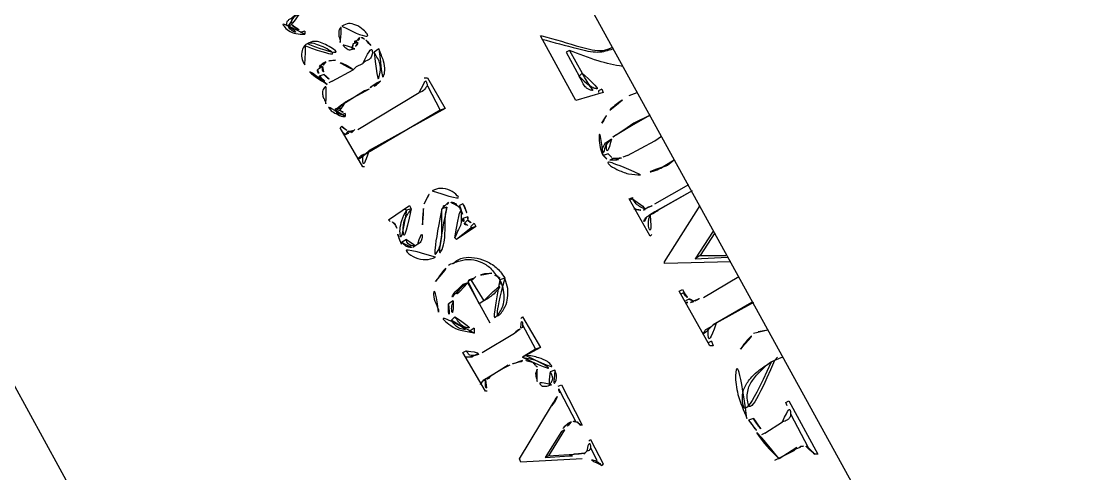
# Model space of a CAD drawing. Header units: millimetres. Extents: x -3.16865624 to -3.16864864, y -11.87708813 to -11.87708127.
# Drawn here: x -3.1686492073 to -3.1686491417, y -11.8770872167 to -11.8770871887 of the extents above; entities that cross this region are included whole.
import ezdxf

# ---------------------------------------------------------------- set-up
doc = ezdxf.new("R2010")
doc.units = ezdxf.units.MM

msp = doc.modelspace()

# ---------------------------------------------------------------- linework, layer by layer
at = {"color": 7, "linetype": 'Continuous', "lineweight": 25}
for p, q in [((-3.1686491899, -11.8770871553), (-3.1686491417, -11.8770872429)), ((-3.1686491799, -11.8770872619), (-3.1686492256, -11.8770871786)), ((-3.1686491905, -11.8770871889), (-3.1686491907, -11.877087189)), ((-3.1686491897, -11.8770871893), (-3.16864919, -11.8770871894)), ((-3.1686491897, -11.8770871893), (-3.1686491897, -11.8770871895)), ((-3.1686491863, -11.8770871897), (-3.1686491865, -11.8770871899)), ((-3.1686491751, -11.8770871896), (-3.168649175, -11.8770871896)), ((-3.1686491729, -11.8770871936), (-3.1686491751, -11.8770871896)), ((-3.1686491864, -11.87708719), (-3.1686491867, -11.8770871901)), ((-3.1686491851, -11.8770871904), (-3.1686491854, -11.8770871906)), ((-3.1686491733, -11.8770871905), (-3.1686491735, -11.8770871906)), ((-3.1686491735, -11.8770871906), (-3.1686491727, -11.8770871921)), ((-3.1686491733, -11.8770871905), (-3.1686491725, -11.8770871919)), ((-3.1686491886, -11.8770871915), (-3.1686491889, -11.8770871917)), ((-3.1686491884, -11.8770871912), (-3.1686491886, -11.8770871913)), ((-3.168649188, -11.8770871924), (-3.1686491867, -11.8770871917)), ((-3.1686491865, -11.8770871915), (-3.1686491867, -11.8770871917)), ((-3.1686491865, -11.8770871915), (-3.1686491861, -11.8770871913)), ((-3.1686491885, -11.877087192), (-3.1686491888, -11.8770871921)), ((-3.1686491823, -11.8770871922), (-3.1686491821, -11.8770871922)), ((-3.1686491821, -11.8770871922), (-3.168649181, -11.8770871941)), ((-3.1686491725, -11.8770871919), (-3.1686491727, -11.8770871921)), ((-3.168649188, -11.8770871924), (-3.1686491882, -11.8770871925)), ((-3.1686491857, -11.8770871929), (-3.1686491872, -11.8770871937)), ((-3.1686491857, -11.8770871929), (-3.168649186, -11.877087193)), ((-3.168649185, -11.8770871924), (-3.1686491852, -11.8770871925)), ((-3.1686491821, -11.8770871927), (-3.1686491813, -11.8770871942)), ((-3.1686491713, -11.8770871929), (-3.1686491715, -11.877087193)), ((-3.1686491715, -11.877087193), (-3.1686491715, -11.8770871931)), ((-3.1686491713, -11.8770871929), (-3.1686491712, -11.8770871931)), ((-3.168649186, -11.877087193), (-3.1686491874, -11.8770871939)), ((-3.1686491864, -11.8770871954), (-3.1686491826, -11.8770871931)), ((-3.1686491712, -11.8770871931), (-3.1686491729, -11.8770871936)), ((-3.1686491696, -11.8770871933), (-3.1686491691, -11.8770871931)), ((-3.1686491875, -11.8770871942), (-3.1686491877, -11.8770871943)), ((-3.1686491872, -11.8770871937), (-3.1686491874, -11.8770871939)), ((-3.1686491813, -11.8770871942), (-3.1686491859, -11.8770871969)), ((-3.168649181, -11.8770871941), (-3.1686491857, -11.8770871967)), ((-3.168649181, -11.8770871941), (-3.1686491813, -11.8770871942)), ((-3.1686491872, -11.8770871944), (-3.1686491875, -11.8770871945)), ((-3.1686491872, -11.8770871944), (-3.1686491872, -11.8770871946)), ((-3.1686491683, -11.8770871945), (-3.1686491695, -11.8770871952)), ((-3.1686491683, -11.8770871945), (-3.1686491693, -11.877087195)), ((-3.1686491875, -11.8770871953), (-3.1686491874, -11.8770871952)), ((-3.1686491861, -11.8770871977), (-3.1686491875, -11.8770871953)), ((-3.1686491873, -11.8770871956), (-3.1686491872, -11.8770871957)), ((-3.168649187, -11.8770871955), (-3.1686491872, -11.8770871957)), ((-3.1686491868, -11.8770871956), (-3.1686491866, -11.8770871954)), ((-3.1686491693, -11.877087195), (-3.1686491695, -11.8770871952)), ((-3.1686491707, -11.877087196), (-3.168649171, -11.8770871962)), ((-3.1686491697, -11.877087197), (-3.168649168, -11.8770871961)), ((-3.168649168, -11.8770871961), (-3.1686491676, -11.8770871958)), ((-3.1686491857, -11.8770871967), (-3.1686491859, -11.8770871969)), ((-3.1686491709, -11.8770871969), (-3.1686491712, -11.877087197)), ((-3.1686491706, -11.8770871972), (-3.1686491708, -11.8770871973)), ((-3.1686491697, -11.877087197), (-3.16864917, -11.8770871971)), ((-3.1686491668, -11.8770871973), (-3.1686491675, -11.8770871977)), ((-3.1686491668, -11.8770871973), (-3.1686491672, -11.8770871976)), ((-3.168649186, -11.8770871977), (-3.1686491861, -11.8770871977)), ((-3.168649186, -11.8770871977), (-3.1686491861, -11.8770871977)), ((-3.168649168, -11.8770872), (-3.1686491659, -11.8770871988)), ((-3.1686491657, -11.8770871992), (-3.168649168, -11.8770872005)), ((-3.1686491657, -11.8770871992), (-3.1686491678, -11.8770872004)), ((-3.1686491845, -11.877087201), (-3.1686491832, -11.8770872001)), ((-3.1686491832, -11.8770872001), (-3.1686491831, -11.8770872003)), ((-3.1686491809, -11.8770872002), (-3.1686491812, -11.8770872003)), ((-3.1686491808, -11.8770871999), (-3.168649181, -11.8770872001)), ((-3.1686491799, -11.8770872), (-3.1686491801, -11.8770872001)), ((-3.1686491696, -11.8770871997), (-3.1686491694, -11.8770871996)), ((-3.1686491683, -11.877087202), (-3.1686491696, -11.8770871997)), ((-3.1686491694, -11.8770871997), (-3.1686491696, -11.8770871998)), ((-3.1686491694, -11.8770871996), (-3.1686491694, -11.8770871997)), ((-3.1686491686, -11.8770872003), (-3.1686491684, -11.8770872002)), ((-3.1686491674, -11.8770872036), (-3.1686491652, -11.8770872001)), ((-3.1686491835, -11.8770872003), (-3.1686491834, -11.8770872004)), ((-3.1686491831, -11.8770872003), (-3.1686491834, -11.8770872004)), ((-3.1686491796, -11.8770872008), (-3.1686491799, -11.8770872009)), ((-3.1686491684, -11.8770872002), (-3.1686491687, -11.8770872004)), ((-3.1686491683, -11.8770872007), (-3.1686491685, -11.8770872008)), ((-3.1686491678, -11.8770872004), (-3.168649168, -11.8770872005)), ((-3.1686491844, -11.8770872011), (-3.1686491845, -11.877087201)), ((-3.1686491791, -11.8770872014), (-3.1686491803, -11.8770872022)), ((-3.1686491796, -11.877087201), (-3.1686491798, -11.8770872012)), ((-3.1686491792, -11.8770872012), (-3.1686491794, -11.8770872014)), ((-3.1686491794, -11.8770872014), (-3.1686491794, -11.8770872015)), ((-3.1686491791, -11.8770872014), (-3.1686491794, -11.8770872015)), ((-3.1686491792, -11.8770872012), (-3.1686491791, -11.8770872014)), ((-3.1686491803, -11.8770872022), (-3.1686491804, -11.8770872021)), ((-3.1686491794, -11.8770872015), (-3.1686491803, -11.8770872022)), ((-3.1686491682, -11.8770872019), (-3.1686491683, -11.877087202)), ((-3.1686491682, -11.8770872019), (-3.1686491683, -11.877087202)), ((-3.1686491644, -11.8770872017), (-3.1686491655, -11.8770872034)), ((-3.1686491643, -11.8770872018), (-3.1686491652, -11.8770872032)), ((-3.1686491834, -11.8770872022), (-3.1686491837, -11.8770872024)), ((-3.1686491827, -11.8770872025), (-3.168649183, -11.8770872027)), ((-3.1686491652, -11.8770872032), (-3.1686491655, -11.8770872034)), ((-3.1686491655, -11.8770872034), (-3.1686491635, -11.8770872033)), ((-3.1686491652, -11.8770872032), (-3.1686491636, -11.8770872032)), ((-3.1686491674, -11.8770872037), (-3.1686491674, -11.8770872036)), ((-3.1686491633, -11.8770872036), (-3.1686491674, -11.8770872037)), ((-3.1686491795, -11.8770872047), (-3.1686491796, -11.8770872048)), ((-3.1686491794, -11.8770872047), (-3.1686491796, -11.8770872048)), ((-3.1686491796, -11.8770872048), (-3.1686491789, -11.8770872062)), ((-3.1686491792, -11.8770872046), (-3.1686491795, -11.8770872047)), ((-3.1686491793, -11.8770872047), (-3.1686491795, -11.8770872047)), ((-3.1686491792, -11.8770872046), (-3.1686491794, -11.8770872047)), ((-3.1686491794, -11.8770872047), (-3.1686491786, -11.877087206)), ((-3.1686491791, -11.8770872045), (-3.1686491793, -11.8770872047)), ((-3.1686491773, -11.8770872046), (-3.1686491776, -11.8770872047)), ((-3.168649165, -11.8770872058), (-3.1686491628, -11.8770872045)), ((-3.1686491796, -11.8770872049), (-3.1686491799, -11.877087205)), ((-3.1686491782, -11.8770872074), (-3.1686491796, -11.8770872049)), ((-3.1686491665, -11.8770872054), (-3.1686491663, -11.8770872053)), ((-3.1686491646, -11.8770872088), (-3.1686491665, -11.8770872054)), ((-3.1686491663, -11.8770872053), (-3.1686491662, -11.8770872055)), ((-3.1686491805, -11.877087206), (-3.1686491808, -11.8770872062)), ((-3.1686491786, -11.877087206), (-3.1686491789, -11.8770872062)), ((-3.1686491659, -11.8770872059), (-3.1686491661, -11.877087206)), ((-3.1686491656, -11.877087206), (-3.1686491658, -11.8770872061)), ((-3.1686491655, -11.877087206), (-3.1686491653, -11.8770872059)), ((-3.168649162, -11.8770872061), (-3.1686491644, -11.8770872075)), ((-3.1686491619, -11.8770872061), (-3.1686491642, -11.8770872074)), ((-3.1686491804, -11.877087207), (-3.1686491806, -11.8770872072)), ((-3.1686491763, -11.8770872071), (-3.1686491762, -11.877087207)), ((-3.1686491762, -11.877087207), (-3.1686491751, -11.8770872089)), ((-3.1686491642, -11.8770872074), (-3.1686491644, -11.8770872075)), ((-3.1686491792, -11.8770872077), (-3.1686491795, -11.8770872079)), ((-3.1686491792, -11.8770872077), (-3.1686491792, -11.877087208)), ((-3.1686491787, -11.8770872092), (-3.1686491767, -11.877087208)), ((-3.1686491762, -11.8770872075), (-3.1686491754, -11.877087209)), ((-3.1686491619, -11.877087208), (-3.168649161, -11.8770872078)), ((-3.1686491616, -11.8770872079), (-3.168649161, -11.8770872078)), ((-3.1686491644, -11.8770872088), (-3.1686491646, -11.8770872088)), ((-3.1686491644, -11.8770872088), (-3.1686491646, -11.8770872088)), ((-3.1686491645, -11.8770872085), (-3.1686491644, -11.8770872088)), ((-3.1686491799, -11.8770872092), (-3.1686491797, -11.8770872091)), ((-3.1686491785, -11.8770872116), (-3.1686491799, -11.8770872092)), ((-3.1686491792, -11.8770872094), (-3.1686491789, -11.8770872093)), ((-3.1686491754, -11.877087209), (-3.1686491762, -11.8770872095)), ((-3.168649176, -11.8770872094), (-3.1686491762, -11.8770872095)), ((-3.1686491751, -11.8770872089), (-3.168649176, -11.8770872094)), ((-3.1686491751, -11.8770872089), (-3.1686491754, -11.877087209)), ((-3.1686491771, -11.87708721), (-3.1686491782, -11.8770872107)), ((-3.1686491771, -11.87708721), (-3.1686491774, -11.8770872102)), ((-3.168649177, -11.87708721), (-3.1686491772, -11.8770872101)), ((-3.1686491606, -11.8770872097), (-3.1686491608, -11.8770872098)), ((-3.1686491604, -11.8770872095), (-3.1686491606, -11.8770872097)), ((-3.1686491601, -11.8770872095), (-3.1686491606, -11.8770872097)), ((-3.1686491774, -11.8770872102), (-3.1686491784, -11.8770872108)), ((-3.1686491782, -11.8770872107), (-3.1686491784, -11.8770872108)), ((-3.1686491772, -11.8770872101), (-3.1686491774, -11.8770872102)), ((-3.1686491742, -11.8770872103), (-3.1686491745, -11.8770872104)), ((-3.1686491785, -11.8770872109), (-3.1686491787, -11.877087211)), ((-3.168649174, -11.8770872113), (-3.1686491738, -11.8770872112)), ((-3.1686491738, -11.8770872112), (-3.1686491725, -11.8770872137)), ((-3.1686491784, -11.8770872116), (-3.1686491785, -11.8770872116)), ((-3.1686491784, -11.8770872116), (-3.1686491785, -11.8770872116)), ((-3.1686491739, -11.8770872116), (-3.1686491729, -11.8770872135)), ((-3.1686491764, -11.8770872158), (-3.1686491744, -11.8770872125)), ((-3.1686491599, -11.8770872123), (-3.1686491597, -11.8770872122)), ((-3.1686491598, -11.8770872125), (-3.1686491599, -11.8770872123)), ((-3.1686491597, -11.8770872122), (-3.1686491579, -11.8770872155)), ((-3.1686491619, -11.8770872133), (-3.1686491622, -11.8770872134)), ((-3.1686491596, -11.877087213), (-3.1686491585, -11.8770872151)), ((-3.1686491732, -11.8770872135), (-3.1686491734, -11.8770872136)), ((-3.1686491725, -11.8770872137), (-3.1686491726, -11.8770872137)), ((-3.1686491725, -11.8770872137), (-3.1686491726, -11.8770872137)), ((-3.1686491612, -11.8770872142), (-3.1686491601, -11.8770872135)), ((-3.1686491738, -11.8770872141), (-3.1686491748, -11.8770872157)), ((-3.1686491736, -11.877087214), (-3.1686491746, -11.8770872156)), ((-3.1686491736, -11.877087214), (-3.1686491738, -11.8770872141)), ((-3.1686491721, -11.8770872147), (-3.168649172, -11.8770872146)), ((-3.168649172, -11.8770872146), (-3.1686491712, -11.8770872161)), ((-3.1686491612, -11.8770872142), (-3.1686491614, -11.8770872143)), ((-3.168649172, -11.8770872151), (-3.1686491716, -11.8770872159)), ((-3.1686491594, -11.8770872153), (-3.1686491606, -11.8770872159)), ((-3.1686491592, -11.8770872151), (-3.1686491603, -11.8770872158)), ((-3.1686491592, -11.8770872151), (-3.1686491594, -11.8770872153)), ((-3.1686491593, -11.8770872152), (-3.1686491594, -11.8770872153)), ((-3.168649159, -11.8770872151), (-3.1686491593, -11.8770872152)), ((-3.1686491763, -11.877087216), (-3.1686491764, -11.8770872158)), ((-3.1686491725, -11.8770872158), (-3.1686491763, -11.877087216)), ((-3.1686491748, -11.8770872157), (-3.1686491733, -11.8770872156)), ((-3.1686491746, -11.8770872156), (-3.1686491748, -11.8770872157)), ((-3.1686491746, -11.8770872156), (-3.168649173, -11.8770872155)), ((-3.168649173, -11.8770872155), (-3.1686491733, -11.8770872156)), ((-3.1686491733, -11.8770872156), (-3.1686491731, -11.8770872156)), ((-3.1686491722, -11.8770872153), (-3.1686491724, -11.8770872155)), ((-3.1686491579, -11.8770872155), (-3.1686491581, -11.8770872155)), ((-3.1686491579, -11.8770872155), (-3.1686491581, -11.8770872155)), ((-3.1686491712, -11.8770872161), (-3.1686491713, -11.8770872162)), ((-3.1686491712, -11.8770872161), (-3.1686491713, -11.8770872162))]:
    msp.add_line(p, q, dxfattribs=at)
at = {"color": 8, "linetype": 'Continuous', "lineweight": 25}
for p, q in [((-3.1686491662, -11.8770872055), (-3.1686491664, -11.8770872056)), ((-3.1686491645, -11.8770872085), (-3.1686491647, -11.8770872086))]:
    msp.add_line(p, q, dxfattribs=at)
at = {"color": 7, "linetype": 'Continuous', "lineweight": 25}
for points, knots in [([(-3.1686491903, -11.8770871883), (-3.1686491904, -11.8770871884), (-3.1686491905, -11.8770871885), (-3.1686491907, -11.8770871886), (-3.1686491908, -11.8770871887), (-3.1686491908, -11.8770871889), (-3.1686491908, -11.877087189), (-3.1686491907, -11.877087189), (-3.1686491907, -11.877087189)], [0, 0, 0, 0, 0.38071, 0.58119, 0.71877, 0.82576, 0.91986, 1, 1, 1, 1]), ([(-3.16864919, -11.8770871882), (-3.1686491901, -11.8770871883), (-3.1686491903, -11.8770871883), (-3.1686491904, -11.8770871885), (-3.1686491905, -11.8770871886), (-3.1686491905, -11.8770871887), (-3.1686491905, -11.8770871888), (-3.1686491905, -11.8770871889), (-3.1686491905, -11.8770871889)], [0, 0, 0, 0, 0.3807, 0.5812, 0.7188, 0.8258, 0.9199, 1, 1, 1, 1]), ([(-3.1686491897, -11.8770871895), (-3.1686491899, -11.8770871895), (-3.1686491902, -11.8770871895), (-3.1686491907, -11.8770871893), (-3.168649191, -11.877087189), (-3.1686491912, -11.8770871887), (-3.1686491912, -11.8770871886)], [0, 0, 0, 0, 0.3071, 0.5754, 0.7808, 1, 1, 1, 1]), ([(-3.1686491907, -11.877087189), (-3.1686491907, -11.8770871891), (-3.1686491906, -11.8770871892), (-3.1686491903, -11.8770871894), (-3.1686491901, -11.8770871894), (-3.16864919, -11.8770871894)], [0, 0, 0, 0, 0.222, 0.4765, 1, 1, 1, 1]), ([(-3.1686491905, -11.8770871889), (-3.1686491904, -11.877087189), (-3.1686491903, -11.8770871891), (-3.1686491901, -11.8770871892), (-3.1686491899, -11.8770871893), (-3.1686491897, -11.8770871893)], [0, 0, 0, 0, 0.222, 0.4765, 1, 1, 1, 1]), ([(-3.1686491875, -11.87708719), (-3.1686491875, -11.8770871899), (-3.1686491876, -11.8770871896), (-3.1686491876, -11.8770871893), (-3.1686491875, -11.8770871891), (-3.1686491874, -11.877087189), (-3.1686491874, -11.877087189)], [0, 0, 0, 0, 0.3031, 0.5918, 0.7999, 1, 1, 1, 1]), ([(-3.1686491874, -11.877087189), (-3.1686491872, -11.8770871889), (-3.168649187, -11.8770871888), (-3.1686491865, -11.8770871889), (-3.1686491858, -11.8770871894), (-3.1686491854, -11.87708719), (-3.1686491851, -11.8770871904)], [0, 0, 0, 0, 0.14524, 0.30992, 0.49589, 1, 1, 1, 1]), ([(-3.1686491863, -11.8770871897), (-3.1686491863, -11.8770871897), (-3.1686491863, -11.8770871898), (-3.1686491864, -11.8770871899), (-3.1686491864, -11.8770871899), (-3.1686491864, -11.87708719)], [0, 0, 0, 0, 0.2107, 0.4693, 1, 1, 1, 1]), ([(-3.168649186, -11.8770871898), (-3.1686491861, -11.8770871897), (-3.1686491861, -11.8770871897), (-3.1686491862, -11.8770871897), (-3.1686491862, -11.8770871897), (-3.1686491863, -11.8770871897)], [0, 0, 0, 0, 0.3196, 0.5976, 1, 1, 1, 1]), ([(-3.168649175, -11.8770871896), (-3.1686491742, -11.8770871898), (-3.168649173, -11.8770871902), (-3.1686491714, -11.8770871906), (-3.1686491708, -11.8770871904), (-3.1686491706, -11.8770871903)], [0, 0, 0, 0, 0.5551, 0.8429, 1, 1, 1, 1]), ([(-3.1686491897, -11.8770871914), (-3.1686491898, -11.8770871912), (-3.1686491899, -11.877087191), (-3.1686491899, -11.8770871905), (-3.1686491897, -11.8770871902), (-3.1686491896, -11.8770871901), (-3.1686491895, -11.8770871901)], [0, 0, 0, 0, 0.2845, 0.5619, 0.7763, 1, 1, 1, 1]), ([(-3.1686491897, -11.8770871902), (-3.1686491896, -11.8770871901), (-3.1686491894, -11.87708719), (-3.168649189, -11.8770871901), (-3.168649188, -11.8770871905), (-3.1686491873, -11.8770871911), (-3.1686491867, -11.8770871917)], [0, 0, 0, 0, 0.1146, 0.233, 0.3696, 1, 1, 1, 1]), ([(-3.1686491895, -11.8770871901), (-3.1686491894, -11.87708719), (-3.1686491891, -11.8770871899), (-3.1686491887, -11.87708719), (-3.1686491878, -11.8770871904), (-3.1686491871, -11.877087191), (-3.1686491865, -11.8770871915)], [0, 0, 0, 0, 0.1146, 0.233, 0.3696, 1, 1, 1, 1]), ([(-3.1686491866, -11.8770871904), (-3.1686491867, -11.8770871904), (-3.1686491869, -11.8770871905), (-3.1686491871, -11.8770871904), (-3.1686491873, -11.8770871902), (-3.1686491874, -11.8770871901), (-3.1686491875, -11.87708719)], [0, 0, 0, 0, 0.2621, 0.5334, 0.7559, 1, 1, 1, 1]), ([(-3.1686491867, -11.8770871901), (-3.1686491867, -11.8770871902), (-3.1686491867, -11.8770871903), (-3.1686491868, -11.8770871904), (-3.1686491868, -11.8770871904)], [0, 0, 0, 0, 0.8548, 1, 1, 1, 1]), ([(-3.1686491865, -11.8770871899), (-3.1686491865, -11.8770871899), (-3.1686491866, -11.8770871899), (-3.1686491866, -11.87708719), (-3.1686491866, -11.8770871901), (-3.1686491867, -11.8770871901)], [0, 0, 0, 0, 0.2107, 0.4693, 1, 1, 1, 1]), ([(-3.1686491864, -11.87708719), (-3.1686491864, -11.8770871901), (-3.1686491865, -11.8770871902), (-3.1686491866, -11.8770871903), (-3.1686491866, -11.8770871904)], [0, 0, 0, 0, 0.6066, 1, 1, 1, 1]), ([(-3.1686491861, -11.8770871913), (-3.168649186, -11.8770871912), (-3.1686491858, -11.8770871911), (-3.1686491856, -11.877087191), (-3.1686491855, -11.8770871907), (-3.1686491855, -11.8770871905), (-3.1686491856, -11.8770871903), (-3.1686491856, -11.8770871902)], [0, 0, 0, 0, 0.3278, 0.4752, 0.642, 0.8179, 1, 1, 1, 1]), ([(-3.1686491856, -11.8770871902), (-3.1686491857, -11.8770871901), (-3.1686491858, -11.8770871899), (-3.168649186, -11.8770871898), (-3.168649186, -11.8770871898)], [0, 0, 0, 0, 0.5911, 1, 1, 1, 1]), ([(-3.168649175, -11.8770871898), (-3.1686491743, -11.87708719), (-3.1686491731, -11.8770871903), (-3.1686491716, -11.8770871907), (-3.1686491709, -11.8770871905), (-3.1686491706, -11.8770871904)], [0, 0, 0, 0, 0.4923, 0.7763, 1, 1, 1, 1]), ([(-3.1686491854, -11.8770871906), (-3.1686491853, -11.8770871908), (-3.168649185, -11.8770871912), (-3.168649185, -11.8770871918), (-3.1686491851, -11.8770871922), (-3.1686491852, -11.8770871924), (-3.1686491852, -11.8770871925)], [0, 0, 0, 0, 0.349, 0.6393, 0.8332, 1, 1, 1, 1]), ([(-3.1686491851, -11.8770871904), (-3.168649185, -11.8770871907), (-3.1686491848, -11.8770871911), (-3.1686491847, -11.8770871917), (-3.1686491848, -11.8770871921), (-3.1686491849, -11.8770871923), (-3.168649185, -11.8770871924)], [0, 0, 0, 0, 0.349, 0.6393, 0.8332, 1, 1, 1, 1]), ([(-3.16864917, -11.8770871915), (-3.1686491705, -11.8770871914), (-3.1686491716, -11.8770871912), (-3.1686491727, -11.8770871907), (-3.1686491733, -11.8770871905)], [0, 0, 0, 0, 0.46293, 1, 1, 1, 1]), ([(-3.1686491883, -11.8770871926), (-3.1686491886, -11.8770871924), (-3.1686491892, -11.8770871921), (-3.1686491896, -11.8770871916), (-3.1686491897, -11.8770871914)], [0, 0, 0, 0, 0.6265, 1, 1, 1, 1]), ([(-3.1686491889, -11.8770871917), (-3.1686491889, -11.8770871917), (-3.1686491889, -11.8770871919), (-3.1686491888, -11.877087192), (-3.1686491888, -11.8770871921)], [0, 0, 0, 0, 0.52839, 1, 1, 1, 1]), ([(-3.1686491886, -11.8770871913), (-3.1686491887, -11.8770871914), (-3.1686491888, -11.8770871915), (-3.1686491888, -11.8770871916), (-3.1686491889, -11.8770871917)], [0, 0, 0, 0, 0.5485, 1, 1, 1, 1]), ([(-3.1686491884, -11.8770871912), (-3.1686491884, -11.8770871912), (-3.1686491885, -11.8770871913), (-3.1686491886, -11.8770871915), (-3.1686491886, -11.8770871915)], [0, 0, 0, 0, 0.54853, 1, 1, 1, 1]), ([(-3.1686491886, -11.8770871915), (-3.1686491886, -11.8770871916), (-3.1686491886, -11.8770871918), (-3.1686491885, -11.8770871919), (-3.1686491885, -11.877087192)], [0, 0, 0, 0, 0.5284, 1, 1, 1, 1]), ([(-3.1686491878, -11.8770871911), (-3.1686491879, -11.8770871911), (-3.1686491881, -11.8770871911), (-3.1686491883, -11.8770871912), (-3.1686491884, -11.8770871912)], [0, 0, 0, 0, 0.5831, 1, 1, 1, 1]), ([(-3.1686491867, -11.8770871917), (-3.1686491869, -11.8770871915), (-3.1686491873, -11.8770871913), (-3.1686491877, -11.8770871912), (-3.1686491878, -11.8770871911)], [0, 0, 0, 0, 0.6019, 1, 1, 1, 1]), ([(-3.1686491888, -11.8770871921), (-3.1686491887, -11.8770871921), (-3.1686491887, -11.8770871922), (-3.1686491885, -11.8770871924), (-3.1686491883, -11.8770871925), (-3.1686491882, -11.8770871925)], [0, 0, 0, 0, 0.2255, 0.4879, 1, 1, 1, 1]), ([(-3.1686491885, -11.877087192), (-3.1686491885, -11.877087192), (-3.1686491884, -11.8770871921), (-3.1686491882, -11.8770871923), (-3.1686491881, -11.8770871923), (-3.168649188, -11.8770871924)], [0, 0, 0, 0, 0.2255, 0.4879, 1, 1, 1, 1]), ([(-3.1686491826, -11.8770871931), (-3.1686491825, -11.8770871931), (-3.1686491823, -11.877087193), (-3.1686491822, -11.8770871928), (-3.1686491821, -11.8770871927), (-3.1686491821, -11.8770871926), (-3.1686491822, -11.8770871924), (-3.1686491822, -11.8770871923), (-3.1686491823, -11.8770871922)], [0, 0, 0, 0, 0.4246, 0.5294, 0.6101, 0.7148, 0.8429, 1, 1, 1, 1]), ([(-3.1686491727, -11.8770871921), (-3.1686491726, -11.8770871922), (-3.1686491725, -11.8770871925), (-3.1686491723, -11.8770871928), (-3.1686491721, -11.8770871929), (-3.1686491719, -11.877087193), (-3.1686491717, -11.877087193), (-3.1686491715, -11.877087193)], [0, 0, 0, 0, 0.3162, 0.4837, 0.5971, 0.7412, 1, 1, 1, 1]), ([(-3.1686491725, -11.8770871919), (-3.1686491724, -11.8770871921), (-3.1686491722, -11.8770871924), (-3.1686491721, -11.8770871926), (-3.1686491719, -11.8770871928), (-3.1686491716, -11.8770871929), (-3.1686491714, -11.8770871929), (-3.1686491713, -11.8770871929)], [0, 0, 0, 0, 0.3162, 0.4837, 0.5971, 0.7412, 1, 1, 1, 1]), ([(-3.1686491884, -11.8770871938), (-3.1686491884, -11.8770871937), (-3.1686491885, -11.8770871935), (-3.1686491886, -11.8770871933), (-3.1686491886, -11.877087193), (-3.1686491885, -11.8770871928), (-3.1686491883, -11.8770871926), (-3.1686491883, -11.8770871926)], [0, 0, 0, 0, 0.2125, 0.3959, 0.564, 0.7668, 1, 1, 1, 1]), ([(-3.1686491852, -11.8770871925), (-3.1686491853, -11.8770871926), (-3.1686491854, -11.8770871926), (-3.1686491856, -11.8770871928), (-3.1686491858, -11.8770871929), (-3.168649186, -11.877087193)], [0, 0, 0, 0, 0.1689, 0.4234, 1, 1, 1, 1]), ([(-3.168649185, -11.8770871924), (-3.168649185, -11.8770871924), (-3.1686491851, -11.8770871925), (-3.1686491853, -11.8770871927), (-3.1686491856, -11.8770871928), (-3.1686491857, -11.8770871929)], [0, 0, 0, 0, 0.1689, 0.4234, 1, 1, 1, 1]), ([(-3.1686491708, -11.8770871942), (-3.1686491706, -11.877087194), (-3.1686491702, -11.8770871937), (-3.1686491698, -11.8770871934), (-3.1686491696, -11.8770871933)], [0, 0, 0, 0, 0.5575, 1, 1, 1, 1]), ([(-3.1686491872, -11.8770871946), (-3.1686491874, -11.8770871946), (-3.1686491876, -11.8770871945), (-3.168649188, -11.8770871943), (-3.1686491882, -11.8770871941), (-3.1686491883, -11.8770871939), (-3.1686491884, -11.8770871938)], [0, 0, 0, 0, 0.3265, 0.5959, 0.7941, 1, 1, 1, 1]), ([(-3.1686491874, -11.8770871939), (-3.1686491875, -11.8770871939), (-3.1686491876, -11.877087194), (-3.1686491877, -11.8770871941), (-3.1686491878, -11.8770871941), (-3.1686491878, -11.8770871942), (-3.1686491878, -11.8770871942), (-3.1686491878, -11.8770871943), (-3.1686491878, -11.8770871943), (-3.1686491877, -11.8770871943)], [0, 0, 0, 0, 0.5511, 0.6428, 0.717, 0.7918, 0.8612, 0.9292, 1, 1, 1, 1]), ([(-3.1686491877, -11.8770871943), (-3.1686491877, -11.8770871944), (-3.1686491877, -11.8770871944), (-3.1686491876, -11.8770871945), (-3.1686491875, -11.8770871945), (-3.1686491875, -11.8770871945)], [0, 0, 0, 0, 0.2274, 0.4854, 1, 1, 1, 1]), ([(-3.1686491872, -11.8770871937), (-3.1686491873, -11.8770871938), (-3.1686491874, -11.8770871938), (-3.1686491875, -11.877087194), (-3.1686491875, -11.877087194), (-3.1686491875, -11.8770871941), (-3.1686491875, -11.8770871941), (-3.1686491875, -11.8770871942), (-3.1686491875, -11.8770871942), (-3.1686491875, -11.8770871942)], [0, 0, 0, 0, 0.5511, 0.6428, 0.717, 0.7918, 0.8612, 0.9292, 1, 1, 1, 1]), ([(-3.1686491875, -11.8770871942), (-3.1686491875, -11.8770871942), (-3.1686491874, -11.8770871943), (-3.1686491873, -11.8770871943), (-3.1686491873, -11.8770871944), (-3.1686491872, -11.8770871944)], [0, 0, 0, 0, 0.2274, 0.4854, 1, 1, 1, 1]), ([(-3.1686491713, -11.877087195), (-3.1686491712, -11.8770871949), (-3.1686491711, -11.8770871946), (-3.1686491709, -11.8770871944), (-3.1686491708, -11.8770871942)], [0, 0, 0, 0, 0.5123, 1, 1, 1, 1]), ([(-3.1686491874, -11.8770871952), (-3.1686491873, -11.8770871953), (-3.1686491872, -11.8770871954), (-3.168649187, -11.8770871955), (-3.168649187, -11.8770871955)], [0, 0, 0, 0, 0.6003, 1, 1, 1, 1]), ([(-3.1686491872, -11.8770871957), (-3.1686491872, -11.8770871957), (-3.1686491872, -11.8770871957), (-3.1686491871, -11.8770871957), (-3.168649187, -11.8770871956), (-3.1686491869, -11.8770871956), (-3.1686491868, -11.8770871956)], [0, 0, 0, 0, 0.14647, 0.34238, 0.59409, 1, 1, 1, 1]), ([(-3.168649187, -11.8770871955), (-3.168649187, -11.8770871955), (-3.1686491869, -11.8770871956), (-3.1686491868, -11.8770871955), (-3.1686491867, -11.8770871955), (-3.1686491865, -11.8770871954), (-3.1686491864, -11.8770871954)], [0, 0, 0, 0, 0.103, 0.2408, 0.4178, 1, 1, 1, 1]), ([(-3.1686491712, -11.877087197), (-3.1686491713, -11.8770871969), (-3.1686491714, -11.8770871965), (-3.1686491715, -11.8770871958), (-3.1686491714, -11.8770871953), (-3.1686491713, -11.877087195)], [0, 0, 0, 0, 0.2726, 0.5398, 1, 1, 1, 1]), ([(-3.1686491695, -11.8770871952), (-3.1686491699, -11.8770871954), (-3.1686491704, -11.8770871957), (-3.1686491708, -11.877087196), (-3.168649171, -11.8770871962)], [0, 0, 0, 0, 0.6795, 1, 1, 1, 1]), ([(-3.1686491693, -11.877087195), (-3.1686491696, -11.8770871952), (-3.1686491701, -11.8770871955), (-3.1686491706, -11.8770871959), (-3.1686491707, -11.877087196)], [0, 0, 0, 0, 0.6795, 1, 1, 1, 1]), ([(-3.168649171, -11.8770871962), (-3.1686491711, -11.8770871962), (-3.1686491711, -11.8770871963), (-3.1686491712, -11.8770871965), (-3.1686491713, -11.8770871966), (-3.1686491712, -11.8770871968), (-3.1686491712, -11.8770871969), (-3.1686491712, -11.877087197)], [0, 0, 0, 0, 0.26105, 0.46235, 0.61782, 0.79663, 1, 1, 1, 1]), ([(-3.1686491707, -11.877087196), (-3.1686491708, -11.8770871961), (-3.1686491709, -11.8770871962), (-3.168649171, -11.8770871963), (-3.168649171, -11.8770871965), (-3.168649171, -11.8770871967), (-3.1686491709, -11.8770871968), (-3.1686491709, -11.8770871969)], [0, 0, 0, 0, 0.261, 0.4623, 0.6178, 0.7966, 1, 1, 1, 1]), ([(-3.1686491859, -11.8770871969), (-3.1686491861, -11.8770871969), (-3.1686491862, -11.877087197), (-3.1686491864, -11.8770871972), (-3.1686491864, -11.8770871973), (-3.1686491864, -11.8770871973)], [0, 0, 0, 0, 0.7082, 0.8828, 1, 1, 1, 1]), ([(-3.1686491857, -11.8770871967), (-3.1686491858, -11.8770871968), (-3.168649186, -11.8770871969), (-3.1686491861, -11.8770871971), (-3.1686491861, -11.8770871972), (-3.1686491861, -11.8770871973), (-3.1686491861, -11.8770871975), (-3.168649186, -11.8770871976), (-3.168649186, -11.8770871977)], [0, 0, 0, 0, 0.4236, 0.5281, 0.6086, 0.7135, 0.8422, 1, 1, 1, 1]), ([(-3.1686491709, -11.8770871969), (-3.1686491709, -11.8770871969), (-3.1686491708, -11.877087197), (-3.1686491707, -11.8770871971), (-3.1686491706, -11.8770871972), (-3.1686491706, -11.8770871972)], [0, 0, 0, 0, 0.3114, 0.5888, 1, 1, 1, 1]), ([(-3.1686491712, -11.877087197), (-3.1686491711, -11.8770871971), (-3.1686491711, -11.8770871971), (-3.168649171, -11.8770871972), (-3.1686491709, -11.8770871973), (-3.1686491708, -11.8770871973)], [0, 0, 0, 0, 0.3114, 0.5888, 1, 1, 1, 1]), ([(-3.1686491689, -11.8770871982), (-3.1686491691, -11.8770871982), (-3.1686491696, -11.8770871982), (-3.1686491703, -11.8770871979), (-3.1686491709, -11.8770871976), (-3.1686491711, -11.8770871972), (-3.1686491712, -11.877087197)], [0, 0, 0, 0, 0.3186, 0.5926, 0.7968, 1, 1, 1, 1]), ([(-3.1686491708, -11.8770871973), (-3.1686491708, -11.8770871973), (-3.1686491706, -11.8770871973), (-3.1686491703, -11.8770871973), (-3.1686491701, -11.8770871972), (-3.16864917, -11.8770871971)], [0, 0, 0, 0, 0.2282, 0.4926, 1, 1, 1, 1]), ([(-3.1686491706, -11.8770871972), (-3.1686491705, -11.8770871972), (-3.1686491704, -11.8770871972), (-3.1686491701, -11.8770871972), (-3.1686491699, -11.8770871971), (-3.1686491697, -11.877087197)], [0, 0, 0, 0, 0.2282, 0.4926, 1, 1, 1, 1]), ([(-3.1686491672, -11.8770871976), (-3.1686491675, -11.8770871977), (-3.168649168, -11.877087198), (-3.1686491686, -11.8770871981), (-3.1686491689, -11.8770871982)], [0, 0, 0, 0, 0.5711, 1, 1, 1, 1]), ([(-3.1686491823, -11.8770872), (-3.1686491822, -11.8770871998), (-3.1686491821, -11.8770871995), (-3.1686491819, -11.8770871993), (-3.1686491818, -11.8770871992)], [0, 0, 0, 0, 0.56734, 1, 1, 1, 1]), ([(-3.1686491818, -11.8770871992), (-3.1686491816, -11.8770871991), (-3.1686491813, -11.877087199), (-3.1686491807, -11.8770871991), (-3.1686491802, -11.8770871995), (-3.16864918, -11.8770871998), (-3.1686491799, -11.8770872)], [0, 0, 0, 0, 0.2586, 0.5304, 0.7508, 1, 1, 1, 1]), ([(-3.1686491824, -11.8770872013), (-3.1686491824, -11.877087201), (-3.1686491824, -11.8770872005), (-3.1686491823, -11.8770872001), (-3.1686491823, -11.8770872)], [0, 0, 0, 0, 0.6703, 1, 1, 1, 1]), ([(-3.1686491809, -11.8770872002), (-3.1686491809, -11.8770872003), (-3.168649181, -11.8770872007), (-3.168649181, -11.8770872014), (-3.168649181, -11.8770872022), (-3.1686491812, -11.877087203), (-3.1686491815, -11.8770872032), (-3.1686491816, -11.8770872033)], [0, 0, 0, 0, 0.1365, 0.3195, 0.6526, 0.8338, 1, 1, 1, 1]), ([(-3.168649181, -11.8770872001), (-3.1686491811, -11.8770872001), (-3.1686491811, -11.8770872002), (-3.1686491812, -11.8770872003), (-3.1686491812, -11.8770872003)], [0, 0, 0, 0, 0.5321, 1, 1, 1, 1]), ([(-3.1686491808, -11.8770871999), (-3.1686491808, -11.8770872), (-3.1686491809, -11.8770872), (-3.1686491809, -11.8770872001), (-3.1686491809, -11.8770872002)], [0, 0, 0, 0, 0.5321, 1, 1, 1, 1]), ([(-3.1686491801, -11.8770872002), (-3.1686491802, -11.8770872002), (-3.1686491803, -11.8770872), (-3.1686491805, -11.8770871999), (-3.1686491806, -11.8770871999), (-3.1686491807, -11.8770871999), (-3.1686491808, -11.8770871999)], [0, 0, 0, 0, 0.2913, 0.5816, 0.7952, 1, 1, 1, 1]), ([(-3.1686491801, -11.8770872001), (-3.1686491801, -11.8770872003), (-3.1686491799, -11.8770872005), (-3.1686491799, -11.8770872008), (-3.1686491799, -11.8770872009)], [0, 0, 0, 0, 0.5509, 1, 1, 1, 1]), ([(-3.1686491799, -11.8770872), (-3.1686491798, -11.8770872001), (-3.1686491797, -11.8770872004), (-3.1686491796, -11.8770872007), (-3.1686491796, -11.8770872008)], [0, 0, 0, 0, 0.5509, 1, 1, 1, 1]), ([(-3.1686491694, -11.8770871997), (-3.1686491693, -11.8770871998), (-3.1686491692, -11.8770872), (-3.1686491689, -11.8770872002), (-3.1686491687, -11.8770872003), (-3.1686491685, -11.8770872003), (-3.1686491684, -11.8770872002)], [0, 0, 0, 0, 0.3038, 0.5746, 0.7652, 1, 1, 1, 1]), ([(-3.1686491684, -11.8770872002), (-3.1686491684, -11.8770872002), (-3.1686491683, -11.8770872002), (-3.1686491682, -11.8770872001), (-3.1686491681, -11.8770872001), (-3.168649168, -11.8770872)], [0, 0, 0, 0, 0.145, 0.3669, 1, 1, 1, 1]), ([(-3.1686491834, -11.8770872004), (-3.1686491835, -11.8770872006), (-3.1686491837, -11.877087201), (-3.1686491838, -11.8770872015), (-3.1686491838, -11.877087202), (-3.1686491837, -11.8770872022), (-3.1686491837, -11.8770872024)], [0, 0, 0, 0, 0.3521, 0.6472, 0.8389, 1, 1, 1, 1]), ([(-3.1686491831, -11.8770872003), (-3.1686491832, -11.8770872005), (-3.1686491835, -11.8770872008), (-3.1686491836, -11.8770872014), (-3.1686491836, -11.8770872019), (-3.1686491835, -11.8770872021), (-3.1686491834, -11.8770872022)], [0, 0, 0, 0, 0.3521, 0.6472, 0.8389, 1, 1, 1, 1]), ([(-3.1686491812, -11.8770872003), (-3.1686491812, -11.8770872004), (-3.1686491812, -11.8770872008), (-3.1686491812, -11.8770872016), (-3.1686491812, -11.8770872024), (-3.1686491815, -11.8770872031), (-3.1686491818, -11.8770872033), (-3.1686491819, -11.8770872034)], [0, 0, 0, 0, 0.1365, 0.3195, 0.6526, 0.8338, 1, 1, 1, 1]), ([(-3.1686491804, -11.8770872021), (-3.1686491803, -11.8770872019), (-3.1686491802, -11.8770872016), (-3.16864918, -11.8770872013), (-3.16864918, -11.8770872009), (-3.16864918, -11.8770872005), (-3.1686491801, -11.8770872003), (-3.1686491801, -11.8770872002)], [0, 0, 0, 0, 0.2786, 0.5005, 0.6746, 0.8467, 1, 1, 1, 1]), ([(-3.1686491796, -11.8770872008), (-3.1686491796, -11.8770872008), (-3.1686491796, -11.8770872009), (-3.1686491796, -11.877087201), (-3.1686491796, -11.877087201)], [0, 0, 0, 0, 0.6364, 1, 1, 1, 1]), ([(-3.1686491693, -11.8770872003), (-3.1686491692, -11.8770872003), (-3.1686491691, -11.8770872004), (-3.1686491689, -11.8770872004), (-3.1686491688, -11.8770872004), (-3.1686491687, -11.8770872004)], [0, 0, 0, 0, 0.23082, 0.57541, 1, 1, 1, 1]), ([(-3.1686491687, -11.8770872004), (-3.1686491687, -11.8770872004), (-3.1686491686, -11.8770872004), (-3.1686491686, -11.8770872003), (-3.1686491686, -11.8770872003)], [0, 0, 0, 0, 0.9713, 1, 1, 1, 1]), ([(-3.1686491685, -11.8770872008), (-3.1686491686, -11.8770872009), (-3.1686491687, -11.877087201), (-3.1686491687, -11.8770872012), (-3.1686491687, -11.8770872013)], [0, 0, 0, 0, 0.4988, 1, 1, 1, 1]), ([(-3.168649168, -11.8770872005), (-3.1686491682, -11.8770872006), (-3.1686491683, -11.8770872007), (-3.1686491685, -11.8770872008), (-3.1686491685, -11.8770872008)], [0, 0, 0, 0, 0.712, 1, 1, 1, 1]), ([(-3.1686491683, -11.8770872007), (-3.1686491683, -11.8770872008), (-3.1686491684, -11.8770872009), (-3.1686491684, -11.8770872012), (-3.1686491684, -11.8770872016), (-3.1686491682, -11.8770872018), (-3.1686491682, -11.8770872019)], [0, 0, 0, 0, 0.2284, 0.4682, 0.7005, 1, 1, 1, 1]), ([(-3.1686491678, -11.8770872004), (-3.1686491679, -11.8770872005), (-3.1686491681, -11.8770872005), (-3.1686491682, -11.8770872007), (-3.1686491683, -11.8770872007)], [0, 0, 0, 0, 0.712, 1, 1, 1, 1]), ([(-3.1686491841, -11.8770872013), (-3.1686491841, -11.8770872013), (-3.1686491841, -11.8770872012), (-3.1686491843, -11.8770872011), (-3.1686491843, -11.8770872011), (-3.1686491844, -11.8770872011)], [0, 0, 0, 0, 0.2315, 0.4842, 1, 1, 1, 1]), ([(-3.168649184, -11.8770872015), (-3.168649184, -11.8770872015), (-3.168649184, -11.8770872014), (-3.1686491841, -11.8770872013), (-3.1686491841, -11.8770872013)], [0, 0, 0, 0, 0.68134, 1, 1, 1, 1]), ([(-3.1686491799, -11.8770872009), (-3.1686491799, -11.877087201), (-3.1686491799, -11.8770872011), (-3.1686491798, -11.8770872011), (-3.1686491798, -11.8770872012)], [0, 0, 0, 0, 0.6364, 1, 1, 1, 1]), ([(-3.1686491798, -11.8770872012), (-3.1686491798, -11.8770872012), (-3.1686491798, -11.8770872013), (-3.1686491796, -11.8770872013), (-3.1686491795, -11.8770872014), (-3.1686491794, -11.8770872014)], [0, 0, 0, 0, 0.2183, 0.4004, 1, 1, 1, 1]), ([(-3.1686491796, -11.877087201), (-3.1686491795, -11.8770872011), (-3.1686491795, -11.8770872011), (-3.1686491794, -11.8770872012), (-3.1686491793, -11.8770872012), (-3.1686491792, -11.8770872012)], [0, 0, 0, 0, 0.2183, 0.4004, 1, 1, 1, 1]), ([(-3.1686491837, -11.8770872025), (-3.1686491838, -11.8770872023), (-3.1686491839, -11.877087202), (-3.168649184, -11.8770872017), (-3.168649184, -11.8770872015)], [0, 0, 0, 0, 0.4876, 1, 1, 1, 1]), ([(-3.1686491827, -11.8770872025), (-3.1686491827, -11.8770872025), (-3.1686491825, -11.8770872024), (-3.1686491824, -11.877087202), (-3.1686491824, -11.8770872016), (-3.1686491824, -11.8770872013)], [0, 0, 0, 0, 0.1927, 0.3883, 1, 1, 1, 1]), ([(-3.1686491837, -11.8770872024), (-3.1686491836, -11.8770872024), (-3.1686491835, -11.8770872026), (-3.1686491833, -11.8770872027), (-3.1686491831, -11.8770872027), (-3.168649183, -11.8770872027), (-3.168649183, -11.8770872027)], [0, 0, 0, 0, 0.297, 0.5768, 0.7867, 1, 1, 1, 1]), ([(-3.1686491816, -11.8770872033), (-3.1686491818, -11.8770872034), (-3.1686491822, -11.8770872035), (-3.1686491828, -11.8770872034), (-3.1686491834, -11.877087203), (-3.1686491836, -11.8770872027), (-3.1686491837, -11.8770872025)], [0, 0, 0, 0, 0.2746, 0.5551, 0.7743, 1, 1, 1, 1]), ([(-3.1686491834, -11.8770872022), (-3.1686491834, -11.8770872023), (-3.1686491833, -11.8770872025), (-3.1686491831, -11.8770872026), (-3.1686491829, -11.8770872026), (-3.1686491828, -11.8770872026), (-3.1686491827, -11.8770872025)], [0, 0, 0, 0, 0.297, 0.5768, 0.7867, 1, 1, 1, 1]), ([(-3.1686491808, -11.8770872038), (-3.1686491806, -11.8770872037), (-3.1686491801, -11.8770872035), (-3.1686491794, -11.8770872034), (-3.1686491787, -11.8770872036), (-3.1686491781, -11.877087204), (-3.1686491778, -11.8770872045), (-3.1686491776, -11.8770872047)], [0, 0, 0, 0, 0.2201, 0.4166, 0.6044, 0.8054, 1, 1, 1, 1]), ([(-3.1686491805, -11.8770872037), (-3.1686491803, -11.8770872035), (-3.1686491799, -11.8770872033), (-3.1686491792, -11.8770872033), (-3.1686491785, -11.8770872035), (-3.1686491778, -11.8770872039), (-3.1686491775, -11.8770872043), (-3.1686491773, -11.8770872046)], [0, 0, 0, 0, 0.2201, 0.4166, 0.6044, 0.8054, 1, 1, 1, 1]), ([(-3.1686491816, -11.8770872048), (-3.1686491814, -11.8770872046), (-3.1686491812, -11.8770872041), (-3.1686491807, -11.8770872038), (-3.1686491805, -11.8770872037)], [0, 0, 0, 0, 0.5323, 1, 1, 1, 1]), ([(-3.1686491781, -11.8770872043), (-3.1686491783, -11.8770872043), (-3.1686491787, -11.8770872043), (-3.168649179, -11.8770872045), (-3.1686491792, -11.8770872046)], [0, 0, 0, 0, 0.5098, 1, 1, 1, 1]), ([(-3.1686491776, -11.8770872047), (-3.1686491775, -11.8770872049), (-3.1686491774, -11.8770872052), (-3.1686491773, -11.8770872058), (-3.1686491774, -11.8770872064), (-3.1686491778, -11.877087207), (-3.1686491781, -11.8770872072), (-3.1686491783, -11.8770872073)], [0, 0, 0, 0, 0.1746, 0.3497, 0.5428, 0.7985, 1, 1, 1, 1]), ([(-3.1686491776, -11.8770872046), (-3.1686491777, -11.8770872046), (-3.1686491777, -11.8770872045), (-3.1686491779, -11.8770872044), (-3.168649178, -11.8770872044), (-3.1686491781, -11.8770872043)], [0, 0, 0, 0, 0.2703, 0.5359, 1, 1, 1, 1]), ([(-3.1686491773, -11.8770872046), (-3.1686491773, -11.8770872047), (-3.1686491771, -11.8770872051), (-3.1686491771, -11.8770872057), (-3.1686491772, -11.8770872063), (-3.1686491776, -11.8770872069), (-3.168649178, -11.8770872072), (-3.1686491782, -11.8770872074)], [0, 0, 0, 0, 0.1576, 0.3158, 0.4901, 0.7209, 1, 1, 1, 1]), ([(-3.1686491776, -11.877087205), (-3.1686491776, -11.8770872049), (-3.1686491776, -11.8770872048), (-3.1686491776, -11.8770872047), (-3.1686491776, -11.8770872046)], [0, 0, 0, 0, 0.5241, 1, 1, 1, 1]), ([(-3.1686491814, -11.8770872067), (-3.1686491814, -11.8770872065), (-3.1686491816, -11.8770872062), (-3.1686491818, -11.8770872055), (-3.1686491816, -11.8770872051), (-3.1686491816, -11.8770872048)], [0, 0, 0, 0, 0.29867, 0.57129, 1, 1, 1, 1]), ([(-3.1686491799, -11.877087205), (-3.1686491801, -11.8770872052), (-3.1686491805, -11.8770872055), (-3.1686491807, -11.877087206), (-3.1686491808, -11.8770872062)], [0, 0, 0, 0, 0.5948, 1, 1, 1, 1]), ([(-3.1686491796, -11.8770872049), (-3.1686491798, -11.877087205), (-3.1686491802, -11.8770872053), (-3.1686491804, -11.8770872058), (-3.1686491805, -11.877087206)], [0, 0, 0, 0, 0.5948, 1, 1, 1, 1]), ([(-3.1686491786, -11.877087206), (-3.1686491784, -11.8770872059), (-3.1686491781, -11.8770872057), (-3.1686491778, -11.8770872054), (-3.1686491776, -11.8770872052), (-3.1686491776, -11.877087205), (-3.1686491776, -11.877087205)], [0, 0, 0, 0, 0.4508, 0.7185, 0.8677, 1, 1, 1, 1]), ([(-3.1686491805, -11.877087206), (-3.1686491805, -11.8770872061), (-3.1686491806, -11.8770872063), (-3.1686491806, -11.8770872067), (-3.1686491805, -11.8770872069), (-3.1686491804, -11.877087207)], [0, 0, 0, 0, 0.298, 0.573, 1, 1, 1, 1]), ([(-3.1686491662, -11.8770872055), (-3.1686491662, -11.8770872056), (-3.1686491661, -11.8770872057), (-3.1686491659, -11.8770872059), (-3.1686491659, -11.8770872059)], [0, 0, 0, 0, 0.6067, 1, 1, 1, 1]), ([(-3.1686491661, -11.8770872061), (-3.1686491661, -11.8770872061), (-3.168649166, -11.8770872061), (-3.1686491659, -11.8770872061), (-3.1686491658, -11.8770872061)], [0, 0, 0, 0, 0.4649, 1, 1, 1, 1]), ([(-3.1686491659, -11.8770872059), (-3.1686491658, -11.8770872059), (-3.1686491657, -11.877087206), (-3.1686491656, -11.877087206), (-3.1686491656, -11.877087206)], [0, 0, 0, 0, 0.5301, 1, 1, 1, 1]), ([(-3.1686491658, -11.8770872061), (-3.1686491658, -11.8770872061), (-3.1686491657, -11.8770872061), (-3.1686491656, -11.8770872061), (-3.1686491656, -11.877087206), (-3.1686491655, -11.877087206)], [0, 0, 0, 0, 0.2969, 0.763, 1, 1, 1, 1]), ([(-3.1686491656, -11.877087206), (-3.1686491655, -11.877087206), (-3.1686491655, -11.877087206), (-3.1686491653, -11.8770872059), (-3.1686491651, -11.8770872058), (-3.168649165, -11.8770872058)], [0, 0, 0, 0, 0.1606, 0.4128, 1, 1, 1, 1]), ([(-3.1686491808, -11.8770872062), (-3.1686491808, -11.8770872063), (-3.1686491808, -11.8770872064), (-3.1686491808, -11.8770872068), (-3.1686491807, -11.877087207), (-3.1686491806, -11.8770872072)], [0, 0, 0, 0, 0.298, 0.573, 1, 1, 1, 1]), ([(-3.1686491792, -11.877087208), (-3.1686491795, -11.8770872079), (-3.16864918, -11.8770872079), (-3.1686491806, -11.8770872076), (-3.1686491811, -11.8770872072), (-3.1686491813, -11.8770872069), (-3.1686491814, -11.8770872067)], [0, 0, 0, 0, 0.3398, 0.6058, 0.7985, 1, 1, 1, 1]), ([(-3.1686491806, -11.8770872072), (-3.1686491806, -11.8770872073), (-3.1686491804, -11.8770872075), (-3.1686491802, -11.8770872077), (-3.1686491798, -11.8770872078), (-3.1686491796, -11.8770872078), (-3.1686491795, -11.8770872079)], [0, 0, 0, 0, 0.234, 0.4712, 0.7036, 1, 1, 1, 1]), ([(-3.1686491804, -11.877087207), (-3.1686491803, -11.8770872071), (-3.1686491802, -11.8770872073), (-3.1686491799, -11.8770872076), (-3.1686491796, -11.8770872077), (-3.1686491793, -11.8770872077), (-3.1686491792, -11.8770872077)], [0, 0, 0, 0, 0.234, 0.4712, 0.7036, 1, 1, 1, 1]), ([(-3.1686491763, -11.8770872077), (-3.1686491762, -11.8770872077), (-3.1686491762, -11.8770872076), (-3.1686491762, -11.8770872074), (-3.1686491762, -11.8770872073), (-3.1686491763, -11.8770872072), (-3.1686491763, -11.8770872071)], [0, 0, 0, 0, 0.248, 0.4682, 0.6929, 1, 1, 1, 1]), ([(-3.1686491642, -11.8770872074), (-3.1686491643, -11.8770872074), (-3.1686491644, -11.8770872075), (-3.1686491646, -11.8770872077), (-3.1686491647, -11.8770872078), (-3.1686491647, -11.8770872079), (-3.1686491647, -11.8770872081), (-3.1686491647, -11.8770872083), (-3.1686491646, -11.8770872085), (-3.1686491645, -11.8770872085)], [0, 0, 0, 0, 0.3048, 0.441, 0.5155, 0.597, 0.7104, 0.8426, 1, 1, 1, 1]), ([(-3.1686491767, -11.877087208), (-3.1686491766, -11.8770872079), (-3.1686491764, -11.8770872078), (-3.1686491763, -11.8770872077), (-3.1686491763, -11.8770872077)], [0, 0, 0, 0, 0.69746, 1, 1, 1, 1]), ([(-3.1686491644, -11.8770872075), (-3.1686491645, -11.8770872076), (-3.1686491647, -11.8770872077), (-3.1686491649, -11.8770872078), (-3.1686491649, -11.8770872079), (-3.168649165, -11.877087208), (-3.168649165, -11.8770872081), (-3.168649165, -11.8770872081)], [0, 0, 0, 0, 0.47761, 0.6909, 0.80758, 0.93529, 1, 1, 1, 1]), ([(-3.1686491627, -11.877087209), (-3.1686491625, -11.8770872087), (-3.1686491622, -11.8770872083), (-3.1686491618, -11.877087208), (-3.1686491616, -11.8770872079)], [0, 0, 0, 0, 0.54694, 1, 1, 1, 1]), ([(-3.1686491797, -11.8770872091), (-3.1686491797, -11.8770872091), (-3.1686491796, -11.8770872092), (-3.1686491795, -11.8770872094), (-3.1686491793, -11.8770872094), (-3.1686491792, -11.8770872094), (-3.168649179, -11.8770872093), (-3.1686491788, -11.8770872092), (-3.1686491787, -11.8770872092)], [0, 0, 0, 0, 0.1657, 0.2965, 0.4101, 0.5181, 0.6696, 1, 1, 1, 1]), ([(-3.168649176, -11.8770872094), (-3.1686491757, -11.8770872094), (-3.1686491753, -11.8770872095), (-3.1686491747, -11.8770872097), (-3.1686491744, -11.87708721), (-3.1686491743, -11.8770872102), (-3.1686491742, -11.8770872103)], [0, 0, 0, 0, 0.4102, 0.6848, 0.8513, 1, 1, 1, 1]), ([(-3.1686491797, -11.8770872095), (-3.1686491797, -11.8770872095), (-3.1686491796, -11.8770872095), (-3.1686491795, -11.8770872095), (-3.1686491793, -11.8770872095), (-3.1686491792, -11.8770872094), (-3.1686491792, -11.8770872094)], [0, 0, 0, 0, 0.1718, 0.4051, 0.732, 1, 1, 1, 1]), ([(-3.1686491762, -11.8770872097), (-3.1686491763, -11.8770872098), (-3.1686491767, -11.8770872098), (-3.168649177, -11.87708721), (-3.1686491771, -11.87708721)], [0, 0, 0, 0, 0.5439, 1, 1, 1, 1]), ([(-3.1686491762, -11.8770872095), (-3.168649176, -11.8770872096), (-3.1686491755, -11.8770872096), (-3.168649175, -11.8770872099), (-3.1686491746, -11.8770872101), (-3.1686491745, -11.8770872103), (-3.1686491745, -11.8770872104)], [0, 0, 0, 0, 0.4102, 0.68483, 0.85129, 1, 1, 1, 1]), ([(-3.1686491756, -11.8770872098), (-3.1686491757, -11.8770872098), (-3.1686491759, -11.8770872097), (-3.1686491761, -11.8770872097), (-3.1686491762, -11.8770872097)], [0, 0, 0, 0, 0.529, 1, 1, 1, 1]), ([(-3.1686491754, -11.87708721), (-3.1686491754, -11.87708721), (-3.1686491755, -11.8770872099), (-3.1686491756, -11.8770872098), (-3.1686491756, -11.8770872098)], [0, 0, 0, 0, 0.5335, 1, 1, 1, 1]), ([(-3.1686491753, -11.8770872101), (-3.1686491753, -11.8770872101), (-3.1686491753, -11.8770872101), (-3.1686491754, -11.87708721), (-3.1686491754, -11.87708721)], [0, 0, 0, 0, 0.5393, 1, 1, 1, 1]), ([(-3.1686491623, -11.8770872133), (-3.1686491625, -11.8770872128), (-3.1686491629, -11.8770872119), (-3.1686491631, -11.8770872104), (-3.1686491628, -11.8770872095), (-3.1686491627, -11.877087209)], [0, 0, 0, 0, 0.3363, 0.6079, 1, 1, 1, 1]), ([(-3.1686491608, -11.8770872098), (-3.1686491611, -11.87708721), (-3.1686491616, -11.8770872103), (-3.1686491622, -11.8770872109), (-3.1686491626, -11.8770872116), (-3.1686491626, -11.8770872125), (-3.1686491623, -11.8770872131), (-3.1686491622, -11.8770872134)], [0, 0, 0, 0, 0.2356, 0.4417, 0.6157, 0.802, 1, 1, 1, 1]), ([(-3.1686491606, -11.8770872097), (-3.1686491609, -11.8770872098), (-3.1686491613, -11.8770872102), (-3.1686491619, -11.8770872108), (-3.1686491623, -11.8770872115), (-3.1686491623, -11.8770872124), (-3.168649162, -11.877087213), (-3.1686491619, -11.8770872133)], [0, 0, 0, 0, 0.2356, 0.4417, 0.6157, 0.802, 1, 1, 1, 1]), ([(-3.1686491782, -11.8770872107), (-3.1686491783, -11.8770872107), (-3.1686491783, -11.8770872108), (-3.1686491784, -11.8770872108), (-3.1686491784, -11.8770872109), (-3.1686491785, -11.8770872109)], [0, 0, 0, 0, 0.6971, 0.8746, 1, 1, 1, 1]), ([(-3.1686491753, -11.877087211), (-3.1686491753, -11.8770872109), (-3.1686491754, -11.8770872107), (-3.1686491754, -11.8770872104), (-3.1686491753, -11.8770872103), (-3.1686491753, -11.8770872102), (-3.1686491753, -11.8770872101)], [0, 0, 0, 0, 0.34954, 0.6981, 0.91971, 1, 1, 1, 1]), ([(-3.1686491745, -11.8770872104), (-3.1686491744, -11.8770872105), (-3.1686491744, -11.8770872106), (-3.1686491743, -11.8770872108), (-3.1686491744, -11.877087211), (-3.1686491745, -11.8770872112), (-3.1686491746, -11.8770872113), (-3.1686491747, -11.8770872113)], [0, 0, 0, 0, 0.19036, 0.36389, 0.53716, 0.75123, 1, 1, 1, 1]), ([(-3.1686491742, -11.8770872103), (-3.1686491742, -11.8770872104), (-3.1686491741, -11.8770872105), (-3.1686491741, -11.8770872107), (-3.1686491741, -11.8770872109), (-3.1686491742, -11.8770872111), (-3.1686491743, -11.8770872112), (-3.1686491744, -11.8770872112)], [0, 0, 0, 0, 0.1904, 0.3639, 0.5372, 0.7512, 1, 1, 1, 1]), ([(-3.1686491787, -11.877087211), (-3.1686491787, -11.877087211), (-3.1686491788, -11.8770872111), (-3.1686491788, -11.8770872112), (-3.1686491788, -11.8770872112)], [0, 0, 0, 0, 0.896, 1, 1, 1, 1]), ([(-3.1686491784, -11.8770872108), (-3.1686491785, -11.8770872108), (-3.1686491786, -11.8770872109), (-3.1686491787, -11.877087211), (-3.1686491787, -11.877087211), (-3.1686491787, -11.877087211)], [0, 0, 0, 0, 0.69707, 0.87465, 1, 1, 1, 1]), ([(-3.1686491785, -11.8770872109), (-3.1686491785, -11.8770872109), (-3.1686491785, -11.877087211), (-3.1686491785, -11.8770872112), (-3.1686491785, -11.8770872114), (-3.1686491784, -11.8770872115), (-3.1686491784, -11.8770872116)], [0, 0, 0, 0, 0.2313, 0.4516, 0.6837, 1, 1, 1, 1]), ([(-3.1686491744, -11.8770872112), (-3.1686491745, -11.8770872112), (-3.1686491746, -11.8770872113), (-3.1686491748, -11.8770872113), (-3.168649175, -11.8770872113), (-3.1686491751, -11.8770872112), (-3.1686491752, -11.877087211), (-3.1686491753, -11.877087211)], [0, 0, 0, 0, 0.2294, 0.4287, 0.6129, 0.8086, 1, 1, 1, 1]), ([(-3.1686491739, -11.8770872117), (-3.1686491739, -11.8770872116), (-3.1686491739, -11.8770872115), (-3.168649174, -11.8770872114), (-3.168649174, -11.8770872113)], [0, 0, 0, 0, 0.5257, 1, 1, 1, 1]), ([(-3.1686491744, -11.8770872125), (-3.1686491743, -11.8770872124), (-3.1686491741, -11.8770872121), (-3.168649174, -11.8770872118), (-3.1686491739, -11.8770872117)], [0, 0, 0, 0, 0.6869, 1, 1, 1, 1]), ([(-3.1686491601, -11.8770872135), (-3.16864916, -11.8770872135), (-3.1686491598, -11.8770872134), (-3.1686491597, -11.8770872133), (-3.1686491596, -11.8770872132), (-3.1686491596, -11.877087213), (-3.1686491596, -11.8770872128), (-3.1686491597, -11.8770872126), (-3.1686491598, -11.8770872125)], [0, 0, 0, 0, 0.24745, 0.3998, 0.4795, 0.57018, 0.76859, 1, 1, 1, 1]), ([(-3.1686491619, -11.8770872133), (-3.1686491618, -11.8770872134), (-3.1686491616, -11.8770872138), (-3.1686491613, -11.8770872141), (-3.1686491612, -11.8770872142)], [0, 0, 0, 0, 0.53988, 1, 1, 1, 1]), ([(-3.1686491734, -11.8770872136), (-3.1686491734, -11.8770872136), (-3.1686491735, -11.8770872137), (-3.1686491737, -11.8770872139), (-3.1686491738, -11.877087214), (-3.1686491738, -11.8770872141)], [0, 0, 0, 0, 0.1793, 0.4354, 1, 1, 1, 1]), ([(-3.1686491732, -11.8770872135), (-3.1686491732, -11.8770872135), (-3.1686491733, -11.8770872136), (-3.1686491734, -11.8770872137), (-3.1686491735, -11.8770872139), (-3.1686491736, -11.877087214)], [0, 0, 0, 0, 0.1793, 0.4354, 1, 1, 1, 1]), ([(-3.1686491729, -11.8770872135), (-3.1686491729, -11.8770872135), (-3.168649173, -11.8770872134), (-3.1686491731, -11.8770872135), (-3.1686491732, -11.8770872135)], [0, 0, 0, 0, 0.5708, 1, 1, 1, 1]), ([(-3.1686491726, -11.8770872137), (-3.1686491727, -11.8770872137), (-3.1686491727, -11.8770872136), (-3.1686491728, -11.8770872135), (-3.1686491729, -11.8770872135), (-3.1686491729, -11.8770872135)], [0, 0, 0, 0, 0.6463, 0.8362, 1, 1, 1, 1]), ([(-3.1686491622, -11.8770872134), (-3.168649162, -11.8770872136), (-3.1686491618, -11.8770872139), (-3.1686491616, -11.8770872142), (-3.1686491614, -11.8770872143)], [0, 0, 0, 0, 0.53988, 1, 1, 1, 1]), ([(-3.1686491603, -11.8770872158), (-3.1686491607, -11.8770872154), (-3.1686491615, -11.8770872146), (-3.168649162, -11.8770872137), (-3.1686491623, -11.8770872133)], [0, 0, 0, 0, 0.5519, 1, 1, 1, 1]), ([(-3.1686491722, -11.8770872153), (-3.1686491721, -11.8770872153), (-3.168649172, -11.8770872152), (-3.168649172, -11.8770872151), (-3.168649172, -11.8770872149), (-3.1686491721, -11.8770872147), (-3.1686491721, -11.8770872147)], [0, 0, 0, 0, 0.2264, 0.4539, 0.6859, 1, 1, 1, 1]), ([(-3.1686491588, -11.877087215), (-3.1686491588, -11.877087215), (-3.1686491589, -11.877087215), (-3.168649159, -11.877087215), (-3.1686491591, -11.8770872151), (-3.1686491592, -11.8770872151)], [0, 0, 0, 0, 0.165, 0.4181, 1, 1, 1, 1]), ([(-3.1686491581, -11.8770872155), (-3.1686491582, -11.8770872154), (-3.1686491583, -11.8770872153), (-3.1686491585, -11.8770872151), (-3.1686491586, -11.877087215), (-3.1686491587, -11.877087215), (-3.1686491588, -11.877087215)], [0, 0, 0, 0, 0.3992, 0.6508, 0.8176, 1, 1, 1, 1]), ([(-3.168649173, -11.8770872155), (-3.1686491728, -11.8770872155), (-3.1686491725, -11.8770872155), (-3.1686491722, -11.8770872154), (-3.1686491722, -11.8770872153)], [0, 0, 0, 0, 0.671, 1, 1, 1, 1]), ([(-3.1686491713, -11.8770872162), (-3.1686491714, -11.8770872161), (-3.1686491715, -11.877087216), (-3.1686491719, -11.8770872158), (-3.1686491722, -11.8770872158), (-3.1686491725, -11.8770872158)], [0, 0, 0, 0, 0.1779, 0.3484, 1, 1, 1, 1])]:
    msp.add_open_spline(points, degree=3, knots=knots, dxfattribs=at)

doc.saveas('drawing.dxf')
